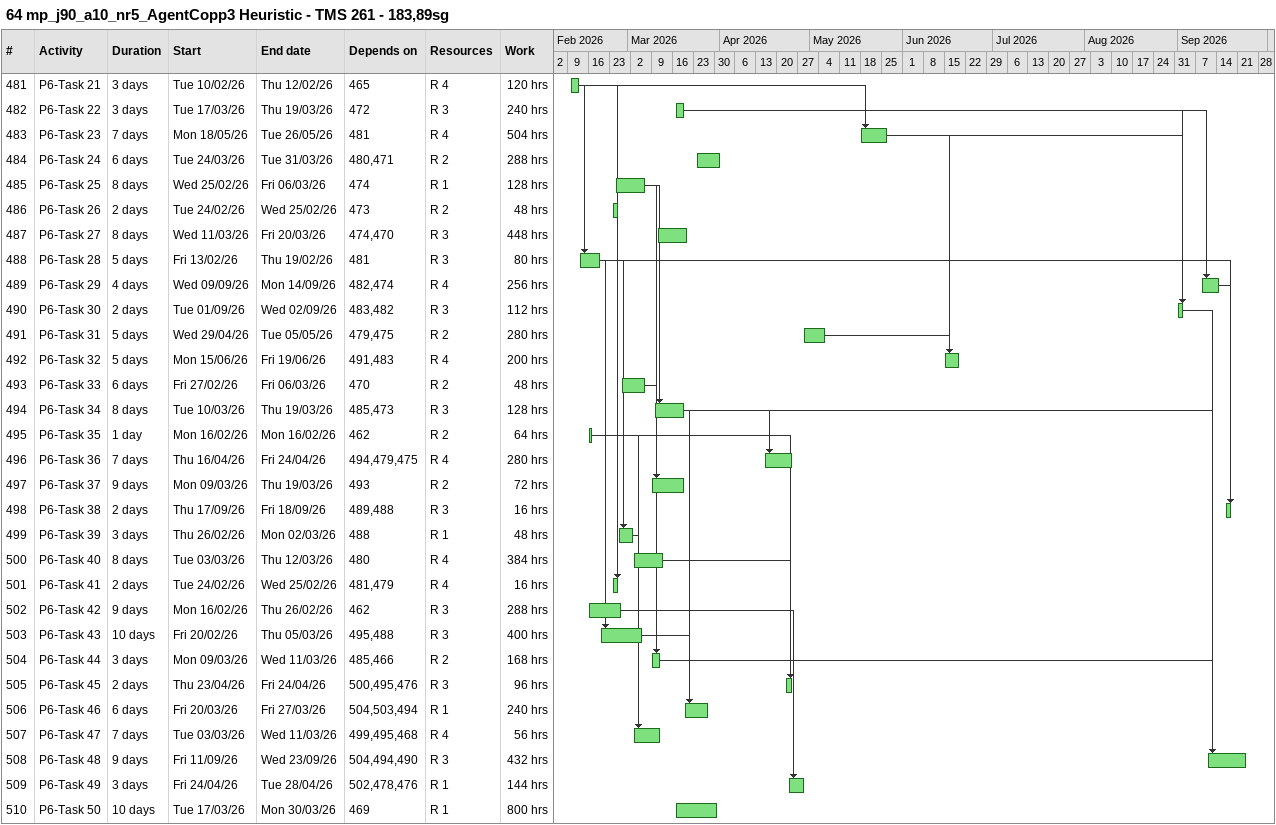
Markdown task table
64 mp_j90_a10_nr5_AgentCopp3 Heuristic - TMS 261 - 183,89sg

| ID | Task | Duration | Start | Finish | Predecessors | Resources | Work (h) |
|---|---|---|---|---|---|---|---|
| 481 | P6-Task 21 | 3d | 2026-02-10 | 2026-02-12 | 465 | R 4 | 120 |
| 482 | P6-Task 22 | 3d | 2026-03-17 | 2026-03-19 | 472 | R 3 | 240 |
| 483 | P6-Task 23 | 7d | 2026-05-18 | 2026-05-26 | 481 | R 4 | 504 |
| 484 | P6-Task 24 | 6d | 2026-03-24 | 2026-03-31 | 480, 471 | R 2 | 288 |
| 485 | P6-Task 25 | 8d | 2026-02-25 | 2026-03-06 | 474 | R 1 | 128 |
| 486 | P6-Task 26 | 2d | 2026-02-24 | 2026-02-25 | 473 | R 2 | 48 |
| 487 | P6-Task 27 | 8d | 2026-03-11 | 2026-03-20 | 474, 470 | R 3 | 448 |
| 488 | P6-Task 28 | 5d | 2026-02-13 | 2026-02-19 | 481 | R 3 | 80 |
| 489 | P6-Task 29 | 4d | 2026-09-09 | 2026-09-14 | 482, 474 | R 4 | 256 |
| 490 | P6-Task 30 | 2d | 2026-09-01 | 2026-09-02 | 483, 482 | R 3 | 112 |
| 491 | P6-Task 31 | 5d | 2026-04-29 | 2026-05-05 | 479, 475 | R 2 | 280 |
| 492 | P6-Task 32 | 5d | 2026-06-15 | 2026-06-19 | 491, 483 | R 4 | 200 |
| 493 | P6-Task 33 | 6d | 2026-02-27 | 2026-03-06 | 470 | R 2 | 48 |
| 494 | P6-Task 34 | 8d | 2026-03-10 | 2026-03-19 | 485, 473 | R 3 | 128 |
| 495 | P6-Task 35 | 1d | 2026-02-16 | 2026-02-16 | 462 | R 2 | 64 |
| 496 | P6-Task 36 | 7d | 2026-04-16 | 2026-04-24 | 494, 479, 475 | R 4 | 280 |
| 497 | P6-Task 37 | 9d | 2026-03-09 | 2026-03-19 | 493 | R 2 | 72 |
| 498 | P6-Task 38 | 2d | 2026-09-17 | 2026-09-18 | 489, 488 | R 3 | 16 |
| 499 | P6-Task 39 | 3d | 2026-02-26 | 2026-03-02 | 488 | R 1 | 48 |
| 500 | P6-Task 40 | 8d | 2026-03-03 | 2026-03-12 | 480 | R 4 | 384 |
| 501 | P6-Task 41 | 2d | 2026-02-24 | 2026-02-25 | 481, 479 | R 4 | 16 |
| 502 | P6-Task 42 | 9d | 2026-02-16 | 2026-02-26 | 462 | R 3 | 288 |
| 503 | P6-Task 43 | 10d | 2026-02-20 | 2026-03-05 | 495, 488 | R 3 | 400 |
| 504 | P6-Task 44 | 3d | 2026-03-09 | 2026-03-11 | 485, 466 | R 2 | 168 |
| 505 | P6-Task 45 | 2d | 2026-04-23 | 2026-04-24 | 500, 495, 476 | R 3 | 96 |
| 506 | P6-Task 46 | 6d | 2026-03-20 | 2026-03-27 | 504, 503, 494 | R 1 | 240 |
| 507 | P6-Task 47 | 7d | 2026-03-03 | 2026-03-11 | 499, 495, 468 | R 4 | 56 |
| 508 | P6-Task 48 | 9d | 2026-09-11 | 2026-09-23 | 504, 494, 490 | R 3 | 432 |
| 509 | P6-Task 49 | 3d | 2026-04-24 | 2026-04-28 | 502, 478, 476 | R 1 | 144 |
| 510 | P6-Task 50 | 10d | 2026-03-17 | 2026-03-30 | 469 | R 1 | 800 |
